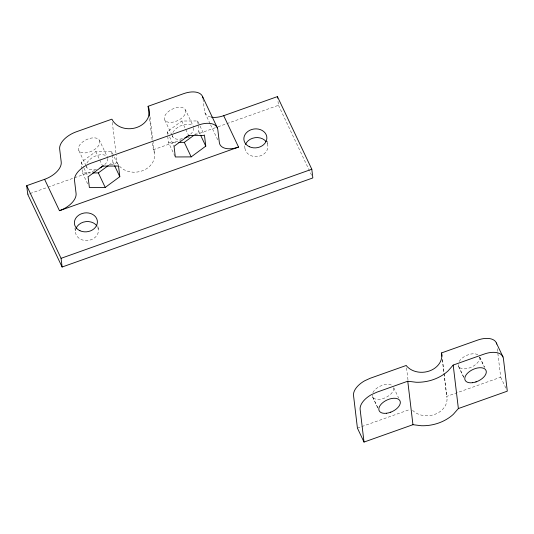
<?xml version="1.0" encoding="UTF-8"?>
<svg xmlns="http://www.w3.org/2000/svg" width="534" height="534" viewBox="0 0 534 534"><rect width="100%" height="100%" fill="white"/><g stroke="black" fill="none" stroke-linecap="round" stroke-linejoin="round"><path stroke-width="0.4" stroke-dasharray="2.67 2" d="M81.996 168.877L81.215 162.309L95.8 151.569L111.659 151.496L118.535 166.021M108.956 165.093L112.934 162.162L112.153 155.594M174.985 156.235L168.45 142.438L167.182 131.771L181.767 121.024L197.627 120.951L199.689 125.31M194.256 135.035L198.902 131.618L197.627 120.951M27.735 194.376L29.297 193.822M30.078 193.542L47.259 187.441M48.04 187.16L73.805 178.009M74.586 177.729L94.885 170.52M110.498 164.973L117.106 162.623L116.225 155.24M119.516 166.201A19.418 15.967 -6.8 0 0 144.44 169.905A19.418 15.967 -6.8 0 0 153.285 149.767L181.119 139.881M187.401 137.652L189.757 136.811M195.25 134.862L217.231 127.052M218.019 126.772L278.468 105.291L277.807 99.758M357.426 428.121L409.878 409.485M412.522 410.306A19.418 15.967 -6.8 0 0 435.023 414.297A19.418 15.967 -6.8 0 0 446.958 397.356L446.678 396.415L500.698 377.218L497.107 347.06M168.45 142.438L177.175 142.398M82.096 169.699L82.49 172.976L90.42 172.943M500.698 377.218L505.912 388.231M479.739 357.186L484.605 367.459M479.832 357.446L484.351 366.991M458.733 366.651L463.939 377.665M458.472 366.177L464.38 378.659M278.468 105.291L312.49 177.181M393.778 387.724L398.638 398.004M372.765 397.196L377.979 408.21M372.512 396.722L377.718 407.736M204.922 112.801L210.222 124.008M210.576 124.756L218.359 141.196M200.036 126.037L204.502 135.482M198.902 131.618L200.277 134.521M185.525 109.977A11.534 6.335 -25.3 0 1 172.075 122.279A11.534 6.335 -25.3 0 1 167.603 112.267A11.534 6.335 -25.3 0 1 185.525 109.977L193.502 126.832M181.767 121.024L188.642 135.556M164.866 120.177L171.794 134.835M172.142 135.563L172.836 137.031M167.182 131.771L168.21 133.947M169.585 136.851L174.057 146.296M112.934 162.162L114.309 165.066M99.558 140.515A11.534 6.335 -25.3 0 1 86.108 152.824A11.534 6.335 -25.3 0 1 81.635 142.812A11.534 6.335 -25.3 0 1 99.558 140.515L107.534 157.37M95.8 151.569L102.675 166.094M78.898 150.721L85.834 165.373M86.181 166.107L86.875 167.576M81.215 162.309L83.624 167.396M83.965 168.123L88.09 176.841M82.49 172.976L87.99 184.604M442.459 359.622L444.021 372.745M444.121 373.566L446.958 397.356M442.279 359.502L443.841 372.625M443.941 373.446L446.678 396.415M406.554 367.919L408.023 380.221M267.3 141.23L267.774 145.181M244.632 145.802L244.919 148.172M203.04 98.957L204.502 111.179A19.224 10.553 -25.3 0 0 210.663 116.999M150.061 116.873L152.797 139.841M152.898 140.662L154.466 153.785M149.567 118.601L152.11 139.928M152.497 143.205L153.285 149.767M112.314 122.433L116.125 154.419M111.659 151.496L112.053 154.773M98.022 226.776L98.303 229.153M74.974 228.192L75.448 232.143M393.718 388.038A11.534 6.335 -25.3 0 1 383.292 398.538A11.534 6.335 -25.3 0 1 372.198 395.107M372.859 392.65A11.534 6.335 -25.3 0 1 382.19 385.334A11.534 6.335 -25.3 0 1 392.443 385.695M479.579 356.959A11.534 6.335 -25.3 0 1 469.713 367.839A11.534 6.335 -25.3 0 1 458.159 364.568M459.173 361.471A11.534 6.335 -25.3 0 1 468.612 354.636A11.534 6.335 -25.3 0 1 478.404 355.15M118.588 165.079A19.418 15.967 -6.8 0 1 117.106 162.623M97.842 227.604A11.534 9.485 -6.8 0 1 87.236 240.534A11.534 9.485 -6.8 0 1 75.835 228.932M267.314 143.633A11.534 9.485 -6.8 0 1 257.682 156.475A11.534 9.485 -6.8 0 1 244.946 146.556M107.821 158.418A11.534 6.335 -25.3 0 1 104.757 164.612M96.48 169.191A11.534 6.335 -25.3 0 1 86.435 166.595M86.962 163.03A11.534 6.335 -25.3 0 1 95.84 155.881A11.534 6.335 -25.3 0 1 106.079 155.721M193.789 127.873A11.534 6.335 -25.3 0 1 190.725 134.067M182.448 138.646A11.534 6.335 -25.3 0 1 172.295 135.509M172.929 132.485A11.534 6.335 -25.3 0 1 182.721 125.016A11.534 6.335 -25.3 0 1 192.914 125.924"/><path stroke-width="0.8" d="M453.192 365.076L448.086 370.896A39.536 32.507 -6.8 0 1 416.113 382.257L407.762 381.216L376.75 392.236L371.277 394.733A19.224 10.553 -25.3 0 0 360.136 409.465L364.021 442.072L412.949 424.69L421.299 425.731A39.536 32.507 -6.8 0 0 453.273 414.371L458.372 408.55L507.3 391.168L503.415 358.561A19.224 10.553 -25.3 0 0 484.204 354.055L453.192 365.076L458.372 408.55M92.796 172.929L98.349 172.903L108.295 165.58M105.225 187.434L119.81 176.687L118.535 166.021L102.675 166.094L88.09 176.841L89.365 187.507L105.225 187.434L98.349 172.903M178.763 142.384L184.31 142.358L193.595 135.523M191.185 156.889L205.777 146.149L204.502 135.482L188.642 135.556L174.057 146.296L175.326 156.963L191.185 156.889L184.31 142.358M390.347 412.328L390.801 412.161M211.384 117.153A19.224 10.553 -25.3 0 0 223.706 115.684L277.433 96.594L311.803 169.238L312.844 177.935L62.111 267.02L27.735 194.376L26.7 185.678L44.609 179.317A19.224 10.553 -25.3 0 0 61.223 162.089L59.668 149.046A19.224 10.553 -25.3 0 1 76.282 131.811L111.92 119.149A19.418 15.967 -6.8 0 0 136.951 127.399A19.418 15.967 -6.8 0 0 148.098 106.293L183.736 93.63A19.224 10.553 -25.3 0 1 202.947 98.136M44.609 179.317L59.461 210.696L238.551 147.07L223.706 115.684M62.111 267.02L61.07 258.322L311.803 169.238M441.885 356.218L441.498 352.941L477.61 340.105A19.224 10.553 -25.3 0 1 496.72 344.056M475.854 381.937L476.315 381.783M496.386 342.988L502.988 356.939M202.519 96.514L217.371 127.9M364.021 442.072L357.426 428.121L353.535 395.52A19.224 10.553 -25.3 0 1 364.682 380.782L370.149 378.286L406.261 365.456L406.828 366.297A19.418 15.967 -6.8 0 0 429.449 370.963A19.418 15.967 -6.8 0 0 441.772 353.882L441.498 352.941M200.617 135.249L205.777 146.149M114.65 165.794L119.81 176.687M26.7 185.678L61.07 258.322M407.762 381.216L412.949 424.69M277.433 96.594L277.62 98.176M148.098 106.293L149.273 116.138M76.028 228.412A11.534 9.485 -6.8 0 1 85.967 221.61A11.534 9.485 -6.8 0 1 97.061 226.149M245.5 144.44A11.534 9.485 -6.8 0 1 255.118 137.679A11.534 9.485 -6.8 0 1 266.212 141.73M59.461 210.696A19.224 10.553 -25.3 0 0 76.075 193.468L74.52 180.425A19.224 10.553 -25.3 0 1 91.127 163.19L198.588 125.016A19.224 10.553 -25.3 0 1 217.792 129.522L219.347 142.565A19.224 10.553 -25.3 0 0 238.551 147.07M103.369 165.787A11.534 6.335 -25.3 0 1 100.098 167.809M189.336 135.242A11.534 6.335 -25.3 0 1 184.877 137.805M472.543 382.704A11.534 6.335 -25.3 0 0 485.993 370.396A11.534 6.335 -25.3 0 0 468.071 372.685A11.534 6.335 -25.3 0 0 472.543 382.704M386.576 413.243A11.534 6.335 -25.3 0 0 400.026 400.941A11.534 6.335 -25.3 0 0 382.104 403.23A11.534 6.335 -25.3 0 0 386.576 413.243M249.451 146.763A11.534 9.485 -6.8 0 0 266.873 138.086A11.534 9.485 -6.8 0 0 249.765 130.289A11.534 9.485 -6.8 0 0 249.451 146.763M79.98 230.735A11.534 9.485 -6.8 0 0 97.402 222.057A11.534 9.485 -6.8 0 0 80.294 214.261A11.534 9.485 -6.8 0 0 79.98 230.735"/></g></svg>
